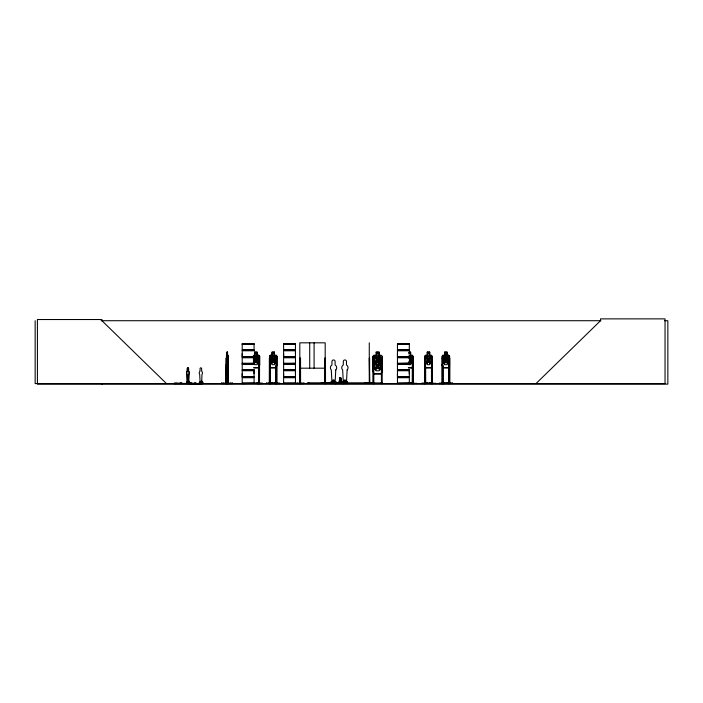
<?xml version="1.0" encoding="UTF-8"?>
<svg xmlns="http://www.w3.org/2000/svg" width="703" height="703" viewBox="0 0 703 703"><rect width="100%" height="100%" fill="white"/><g stroke="black" fill="none" stroke-linecap="round" stroke-linejoin="round"><path stroke-width="1.05" d="M242.21 376.553L242.21 370.727L254.073 370.727L254.064 376.553L242.21 376.553L242.219 373.636M254.073 356.606L242.21 356.606L242.219 353.688M254.064 373.636L254.064 370.727M283.608 376.553L283.608 370.727L295.471 370.727L295.462 376.553L283.608 376.553L283.617 373.636M283.608 356.606L283.608 350.779L295.471 350.779L295.462 356.606L283.608 356.606L283.617 353.688M295.462 373.636L295.462 370.727M295.462 353.688L295.462 350.779M397.45 376.553L397.45 370.727L409.322 370.727L409.304 376.553L397.45 376.553L397.467 373.636M409.322 356.606L397.45 356.606L397.467 353.688M409.304 373.636L409.304 370.727M364.681 383.469L374.198 383.469M364.681 383.117L374.198 383.082M188.527 382.643L188.791 374.488A2.118 1.283 -90 0 0 188.527 371.166L188.527 368.882A1.054 0.641 -90 0 0 187.886 367.818A1.054 0.641 -90 0 0 187.244 368.882L187.244 371.166A2.118 1.283 -90 0 0 186.972 374.488L187.244 382.643L188.624 382.643L188.896 374.488A2.118 1.283 -90 0 0 188.624 371.166L188.624 368.882A1.054 0.641 -90 0 0 187.991 367.818A1.054 0.641 -90 0 0 187.35 368.882L187.35 371.166A2.118 1.283 -90 0 0 187.077 374.488L187.35 382.643M201.647 382.643L201.981 374.488A2.118 1.617 -90 0 0 201.647 371.166L201.647 368.882A1.054 0.808 -90 0 0 200.838 367.818A1.054 0.808 -90 0 0 200.039 368.882L200.039 371.166A2.118 1.617 -90 0 0 199.705 374.488L200.118 382.643M340.111 383.522L340.357 377.511L340.533 379.515M188.879 381.87L189.01 381.43M188.439 381.421L189.01 381.799M227.869 367.818L228.176 364.708L227.965 367.818L226.454 367.818L226.287 364.69L226.586 367.818M221.427 383.117L232.57 383.117M230.689 383.601L230.786 383.073M188.896 381.87L187.973 381.676L188.791 381.386M188.624 381.799L189.037 381.536M340.155 379.515L340.314 377.511M201.664 381.87C199.88 381.474 202.64 381.14 201.515 381.87M200.838 381.615L201.805 381.799M201.673 381.799L200.882 381.615L201.805 381.43M201.19 381.799L201.506 381.799M227.851 362.194L227.552 364.69L226.99 364.69L226.99 355.331M242.219 363.627L254.082 363.407M283.696 383.539L303.986 383.539M345.27 380.622L344.496 380.622L345.147 380.631M409.366 363.398L397.336 363.521L409.401 363.425M188.351 381.421L188.202 381.386M339.321 383.522L340.234 377.511L342.071 383.522M226.296 383.601L226.463 355.226L228 355.217L228.211 356.316L228.211 364.699M225.891 383.601L225.891 382.678L226.533 382.678L226.533 383.601L226.586 355.226M339.294 382.52L340.199 377.511L338.741 383.522M227.614 355.217L227.851 383.601M227.561 356.491L226.99 356.377M295.752 383.117L295.778 383.601M304.012 383.117L304.048 383.601M338.82 383.522L340.155 377.511M412.169 367.818L413.065 364.708L412.23 367.818L408.373 367.818M276.833 364.69L276.024 367.713L270.409 367.713M276.077 367.818L276.982 364.708L276.982 356.333L276.121 355.226L270.374 355.226L269.592 356.342L269.662 364.708L270.409 367.818M425.543 367.818L424.709 364.708L425.482 367.818L431.396 367.818L432.169 364.69L432.108 356.377L431.273 355.331M431.396 367.818L432.248 364.708M448.742 367.818L449.595 364.708M258.739 367.818L259.662 364.708L259.662 356.333L258.713 355.226M333.609 380.341L333.521 381.008L333.433 380.341M333.266 380.622L333.793 380.428L333.609 380.903M344.681 380.472L344.795 380.903L344.611 380.42M266.305 383.539L266.393 383.073L266.402 383.601M272.281 383.117L272.333 383.601M427.503 383.539L427.591 383.073L427.609 383.601M444.964 383.117L445.017 383.601M254.574 383.117L254.627 383.601M377.458 359.031L377.704 359.418M382.3 364.708L381.228 367.818L373.899 367.818L372.942 364.708M382.195 370.771L381.158 373.785L373.978 373.785M372.3 383.539L372.282 382.81M408.61 362.563L409.462 360.613C410.499 365.507 413.267 364.145 409.946 359.954C413.188 355.929 410.403 354.558 409.418 359.224L408.61 357.388M409.304 363.398L397.467 363.627M174.775 383.583L174.265 383.434L188.307 383.434M176.181 383.1L175.794 383.434M187.824 383.592L187.921 382.221M189.836 383.32L189.836 382.221L188.299 382.221M270.435 355.226L269.592 356.342M425.605 355.331L424.858 356.386L424.849 383.601M442.134 383.601L442.117 356.342L442.908 355.226L448.778 355.226M442.257 383.601L442.266 356.386L442.978 355.226M202.262 383.592L189.186 383.601M191.146 383.592L191.216 383.1M191.761 383.1L191.278 383.434M200.443 382.221L200.478 383.443M202.886 383.443L202.859 382.221L201.541 382.221L201.541 383.1M203.035 383.583L174.159 383.592M397.45 383.346L397.467 377.722L409.322 377.722L409.322 383.346L397.423 383.574M201.339 381.799L201.823 381.641M373.978 355.331L373.047 356.386L373.047 370.771M372.942 362.423L373.934 361.307L376.061 361.307M373.047 362.458L373.978 361.412L381.158 361.412L382.195 362.449M332.431 383.574L331.825 383.583M335.902 383.179C337.106 383.662 334.716 383.689 335.902 383.179L335.911 381.527L335.533 382.854M342.563 383.372L342.141 383.557L342.51 381.527L342.879 382.854M343.09 383.583L343.811 383.548L343.073 383.073M242.201 383.592L254.082 383.355L254.064 377.722L242.21 377.722L242.184 383.372M283.617 363.627L295.48 363.398L295.462 357.774L283.608 357.774L283.608 363.389M535.985 383.601L600.52 320.717L600.52 318.872L665.047 318.872L665.047 383.601L35.15 383.601L35.15 320.717M272.184 355.331L270.963 356.377L270.963 362.194L272.184 364.69L274.46 364.69L275.681 362.194L275.681 356.377L274.46 355.331L274.478 352.106L272.035 352.106L272.035 355.226M174.511 383.601L174.256 383.1L182.499 383.32M188.43 383.601L187.929 383.32M376.167 361.412L374.602 362.449L374.602 368.275L376.167 370.771L379.075 370.771L380.639 368.275L380.639 362.449L379.075 361.412M191.77 383.443L191.278 383.32M200.61 383.601L200.944 383.443M272.228 383.539L266.358 383.469M421.782 383.539L427.556 383.469M439.19 383.539L444.911 383.539M334.681 383.601L335.287 383.592M347.22 383.372L347.642 383.548L341.069 383.073L341.113 383.601M346.966 383.601L347.264 381.527L346.895 382.854M101.127 320.717L600.854 320.717M664.555 320.717L667.85 320.717L667.85 384.128L37.417 384.128L37.417 319.531L101.953 319.531L101.953 320.717L166.479 383.601M242.201 343.758L254.082 343.758M283.599 343.758L295.48 343.758M397.441 343.758L409.331 343.758M242.201 343.96L254.082 343.978M283.599 343.96L295.48 343.978M397.441 343.978L409.331 343.987L409.304 349.602L397.45 349.602L397.45 343.987M242.219 344.329L254.064 344.329M283.617 344.329L295.462 344.329M397.467 344.329L409.304 344.329M242.122 350.015L254.152 350.015M283.52 350.015L295.559 350.015M397.371 350.015L409.401 350.015M242.122 350.375L254.152 350.375M283.52 350.375L295.559 350.375M397.371 350.375L409.401 350.375M254.073 350.779L242.21 350.779L242.21 356.606M409.322 350.779L397.45 350.779L397.45 356.606M227.587 367.801L227.57 352.106L226.876 352.106L226.893 355.331M254.565 352.106L257.14 352.106L257.14 355.226M427.204 352.106L429.753 352.106L429.674 355.331M444.691 352.212L447.082 352.212L447.02 355.331L448.268 356.377L448.268 362.194L447.02 364.69L444.691 364.69L443.444 362.194L443.444 356.377L444.691 355.331L444.674 352.106L447.17 352.106L447.099 355.226M227.552 352.212L226.893 352.212L227.016 367.818M254.644 352.212L257.061 352.212L257.061 355.331L258.317 356.377L258.317 362.194L257.061 364.69L254.706 364.69L253.449 362.194L253.449 356.377L254.706 355.331L254.644 352.212L254.565 355.226M274.46 352.212L272.114 352.212L272.114 355.331M376.167 352.212L379.075 352.212L379.075 355.331L380.639 356.377L380.639 362.194L379.075 364.69L376.167 364.69L374.602 362.194L374.602 356.377L376.167 355.331L376.061 352.106L379.181 352.106L379.181 355.226M429.674 352.212L427.283 352.212L427.283 355.331L426.036 356.377L426.036 362.194L427.283 364.69L429.612 364.69L430.86 362.194L430.86 356.377L429.612 355.331L429.612 352.212M408.636 352.73L410.086 352.73L410.086 353.776L408.636 353.776M253.3 355.331L258.774 355.226M408.988 355.331L412.213 355.226L413.065 356.333L413.056 383.601M227.86 355.226L228.176 356.333M258.678 355.331L259.662 356.333M276.051 355.226L276.982 356.333M408.988 356.377L410.49 356.377L410.49 362.194L408.988 362.194M412.995 356.333L412.143 355.226M448.681 355.331L449.656 356.333L448.716 355.226M242.122 357.01L254.152 357.01M283.52 357.01L295.559 357.01M397.371 357.01L409.401 357.01M242.122 357.37L254.152 357.37M283.52 357.37L295.559 357.37M397.371 357.37L409.401 357.37M254.073 357.774L242.21 357.774L242.21 363.389M409.322 357.774L397.45 357.774L397.45 363.389M226.454 358.24L225.971 358.24L225.935 383.601M258.625 358.24L259.512 358.24M275.954 358.24L276.833 358.24M299.821 358.24L300.533 358.24L300.576 383.601M369.268 358.24L369.655 383.601L369.602 358.24M372.88 358.24L373.741 358.24L373.838 383.601M376.061 358.187L379.181 358.187L379.181 361.307L381.202 361.307L382.3 362.405M382.195 358.24L381.342 358.24L381.439 383.601M424.726 358.24L425.614 358.24M442.134 358.24L443.022 358.24M226.99 362.194L227.552 362.194M242.219 363.24L254.064 363.24M283.617 363.24L295.462 363.24M397.467 363.24L409.304 363.24M254.082 363.934L242.201 363.908L242.219 369.55L254.073 369.55M409.331 363.926L397.441 363.908L397.467 369.55L409.322 369.55M242.219 364.277L254.064 364.277M283.617 364.277L295.462 364.277M397.467 364.277L409.304 364.277M259.662 364.708L258.678 367.713L253.845 367.713M269.662 364.708L270.347 367.818L276.147 367.818M408.988 364.69L410.49 364.69L411.703 362.194L411.703 356.377L410.49 355.331M226.471 367.713L228.009 367.801M381.158 367.713L373.978 367.713L373.047 364.69M408.39 367.713L412.178 367.713M425.543 367.713L431.334 367.713M253.809 367.818L258.801 367.818M442.89 367.818L448.804 367.818M299.821 368.187L325.181 368.187M242.122 369.963L254.152 369.963M283.52 369.963L295.559 369.963M397.371 369.963L409.401 369.963M242.122 370.323L254.152 370.323M283.52 370.323L295.559 370.323M397.371 370.323L409.401 370.323M242.122 376.957L254.152 376.957M283.52 376.957L295.559 376.957M397.371 376.957L409.401 376.957M242.122 377.318L254.152 377.318M283.52 377.318L295.559 377.318M397.371 377.318L409.401 377.318M202.025 381.254L201.181 381.254L201.181 383.1M333.521 382.59L334.584 382.59M343.829 382.59L344.883 382.59M200.039 382.643L201.735 382.643M227.456 382.678L228.106 382.678M259.592 382.678L258.537 382.678L258.546 383.601M270.304 382.678L269.258 382.678L269.267 383.601M275.866 382.678L276.912 382.678L276.912 383.601M299.742 382.678L300.612 382.678M324.681 382.678L325.551 382.678M369.172 382.678L369.699 382.678M373.838 382.678L372.783 382.678L372.783 383.601M412.23 382.678L413.276 382.678L413.267 383.601M425.702 382.678L424.638 382.678L424.647 383.601M443.11 382.678L442.046 382.678L442.055 383.601M449.858 382.678L448.804 382.678L448.813 383.601M180.144 382.924L181.541 382.924M194.415 382.924L195.821 382.924M226.146 382.942L227.851 382.942M253.572 382.942L258.739 382.942M270.093 382.942L276.086 382.942M373.838 382.942L381.237 382.942M408.408 382.942L412.45 382.942M425.491 382.942L431.598 382.942M442.899 382.942L449.006 382.942M256.692 383.601L256.692 383.073L262.324 383.073L262.307 383.601M266.358 383.117L272.333 383.073M273.845 383.601L273.845 383.073L279.794 383.073L279.776 383.601M304.048 383.073L283.634 383.179L295.462 383.188M321.245 383.073L329.522 383.073L329.549 383.513L321.28 383.117M382.3 383.073L382.432 383.539M397.476 383.179L409.295 383.179L397.467 383.188M410.165 383.601L410.165 383.073L416.264 383.539M427.609 383.073L421.87 383.073L421.888 383.601M429.48 383.601L429.48 383.073L435.315 383.539M445.017 383.073L439.278 383.073L439.296 383.601M452.67 383.117L452.618 383.601L452.67 383.117L446.888 383.073L446.888 383.601M410.183 383.073L416.211 383.469M429.498 383.073L435.262 383.469M446.906 383.073L452.67 383.469M297.483 383.539L297.395 383.073L297.378 383.601M262.412 383.539L256.797 383.539M279.873 383.539L273.95 383.539M416.211 383.117L416.158 383.601M232.579 383.539L221.41 383.539L221.436 383.073M435.262 383.117L435.21 383.601M372.942 370.789L373.908 373.891L381.228 373.891L382.3 370.789L382.3 356.333L381.202 355.226L373.934 355.226L372.942 356.342L372.88 383.601M442.952 367.818L442.117 364.708L443.013 367.713L448.742 367.713L449.516 364.69L449.516 356.377M341.034 380.516L340.586 377.511L342.001 383.522M340.612 377.511L341.702 383.522M340.498 377.511L340.99 383.522M232.649 383.548L232.552 383.073M223.308 383.601L223.211 383.073M449.595 356.333L449.656 383.601L449.771 358.24L448.892 358.24L448.909 383.601M449.463 382.678L449.437 383.601M449.226 382.678L449.199 383.601M449.085 364.576L449.085 383.601M444.753 352.212L444.753 355.331M443.022 365.639L443.101 383.601M442.899 382.678L442.899 383.601M442.82 358.24L442.82 383.601M442.679 382.678L442.679 383.601M442.442 382.678L442.477 383.601M432.442 383.601L432.442 382.678L431.396 382.678L431.405 383.601M432.345 383.601L432.363 358.24L431.484 358.24L431.501 383.601M432.169 383.601L432.187 356.333L431.308 355.226L425.5 355.226L424.709 356.342L424.779 383.601M432.029 382.678L432.055 383.601M431.818 382.678L431.791 383.601M431.677 365.639L431.598 383.601M427.345 352.212L427.345 355.331M425.614 365.639L425.693 383.601M425.412 358.24L425.491 383.601M425.271 382.678L425.306 383.601M413.179 383.601L413.188 358.24L412.318 358.24L412.239 383.601M412.916 356.377L412.916 364.69M412.846 382.678L412.872 383.601M412.52 366.694L412.661 383.601M410.64 355.226L410.64 352.106L408.961 352.106L410.561 352.212L410.561 355.331M382.3 383.601L382.3 382.678L381.237 382.678L381.237 383.601M382.195 356.377L382.195 383.601M374.198 383.073L374.198 383.601M373.882 383.601L373.882 382.81L307.273 382.81L307.273 383.601M373.644 382.678L373.644 383.601M372.985 382.678L372.985 383.601M369.277 342.827L369.268 383.601M364.681 383.073L364.69 383.601M345.621 382.854L345.621 380.077L344.162 380.077L344.162 382.854M345.024 383.073L345.024 383.601M343.451 383.073L343.451 383.601M342.66 383.073L342.66 383.601M342.176 382.81L342.176 383.601M341.79 383.073L341.878 383.601M340.577 382.81L340.577 383.601M338.978 382.81L338.855 383.601L338.846 383.073L331.148 383.179C329.971 383.689 332.352 383.662 331.148 383.179L331.148 381.527L331.517 382.854M338.222 383.601L338.125 383.073L338.09 383.601M337.273 383.073L337.273 383.601M336.86 383.073L336.904 383.601M336.491 383.073L336.491 383.601M335.7 383.073L335.7 383.601M335.612 383.073L335.612 383.601M334.259 382.854L334.259 380.077L332.8 380.077L332.8 382.854M325.524 383.601L325.471 358.24L324.76 358.24L324.707 383.601M325.234 382.678L325.234 383.601M325.181 383.601L325.181 342.827L299.821 342.827L299.768 383.601M325.05 358.24L324.997 383.601M314.083 342.827L314.083 368.187M309.715 342.827L309.715 368.187M308.872 382.81L308.872 383.601M300.243 358.24L300.199 383.601M300.111 358.24L300.058 383.601M295.471 343.987L295.462 349.602L283.608 349.602L283.608 343.987M295.471 383.346L295.471 377.722L283.608 377.722L283.608 383.346M276.894 356.377L276.833 383.601M276.631 365.639L276.631 382.546M276.701 382.678L276.701 383.601M276.305 382.678L276.27 383.601M276.165 358.24L276.086 383.601M275.954 365.639L275.875 383.601M274.39 352.212L274.39 355.331M270.304 383.601L270.224 358.24L269.346 358.24L269.346 383.601M270.014 364.576L270.093 383.601M269.908 382.678L269.882 383.601M269.741 356.386L269.741 364.69M269.662 382.678L269.688 383.601M269.548 358.24L269.477 383.601M259.6 356.333L259.495 383.601L259.469 382.678M259.319 358.24L259.179 383.601M258.959 382.678L258.932 383.601M258.818 358.24L258.739 383.601M258.625 366.694L258.651 383.601M254.073 343.987L254.064 349.602L242.21 349.602L242.21 343.987M228.071 356.333L227.983 383.601M227.702 365.639L227.719 383.601M227.631 382.678L227.587 383.601M227.473 352.106L227.456 355.331M227.544 365.639L227.526 383.601M226.129 367.748L226.146 383.601M202.675 382.221L202.675 383.1L199.503 383.1L199.503 382.221M201.919 381.254L202.025 383.1M201.735 382.221L201.735 383.32M200.627 383.1L200.627 382.221L199.318 382.221L199.318 383.32M196.893 383.32L186.682 383.1L186.682 382.221M189.687 382.221L189.687 383.1M189.169 383.1L189.169 381.254L188.466 381.254L188.589 383.1M189.054 381.254L189.054 383.1M188.061 383.1L188.061 382.221L186.532 382.221L186.532 383.32M101.953 383.601L101.953 384.128M335.77 369.936L335.111 382.168L331.948 382.168L331.289 369.936A3.172 3.172 0 0 1 331.948 364.954L331.948 361.527A1.582 1.582 0 0 1 333.53 359.945A1.582 1.582 0 0 1 335.111 361.527L335.111 364.954A3.172 3.172 0 0 1 335.77 369.936M347.133 369.936L346.474 382.168L343.301 382.168L342.651 369.936A3.172 3.172 0 0 1 343.301 364.954L343.301 361.527A1.582 1.582 0 0 1 344.892 359.945A1.582 1.582 0 0 1 346.474 361.527L346.474 364.954A3.172 3.172 0 0 1 347.133 369.936M275.365 363.53L274.583 363.627L273.239 360.613C272.052 365.604 269.486 364.057 272.72 359.927C269.548 355.964 272.193 354.549 273.203 359.224C274.188 354.558 277 355.929 273.731 359.954L275.365 363.53M430.711 363.53L429.911 363.627L428.54 360.613C427.336 365.586 424.7 364.084 428.013 359.927C424.77 355.946 427.477 354.558 428.505 359.224C429.498 354.576 432.38 355.903 429.041 359.954L430.711 363.53M448.119 363.53L447.319 363.627L445.948 360.613C444.744 365.586 442.108 364.084 445.421 359.927C442.178 355.946 444.885 354.558 445.913 359.224C446.906 354.576 449.788 355.903 446.449 359.954L448.119 363.53M258.001 363.53L257.193 363.627L255.813 360.613C254.811 365.481 251.788 364.189 255.277 359.927C251.99 355.929 254.732 354.567 255.769 359.224C256.771 354.584 259.688 355.894 256.314 359.954L258.001 363.53M380.349 363.53L379.348 363.627L377.634 360.577L376 363.539L374.927 363.644L376.966 359.927C372.854 355.727 376.369 354.716 377.581 359.224C378.759 354.734 382.485 355.683 378.258 359.954L380.349 363.53M380.349 369.611L379.286 369.62L377.634 366.694C376.457 371.412 372.608 370.472 376.966 366.008C372.854 361.799 376.369 360.797 377.581 365.296C378.759 360.815 382.494 361.764 378.258 366.026L380.349 369.611M346.342 383.179C345.147 383.689 347.537 383.662 346.342 383.179M256.639 352.73L255.127 352.73L255.127 353.776L256.639 353.776L256.639 352.73M274.056 352.73L272.588 352.73L272.588 353.776L274.056 353.776L274.056 352.73M378.557 352.73L376.685 352.73L376.685 353.776L378.557 353.776L378.557 352.73M429.199 352.73L427.696 352.73L427.696 353.776L429.199 353.776L429.199 352.73M446.607 352.73L445.113 352.73L445.113 353.776L446.607 353.776L446.607 352.73M257.061 356.377L254.706 356.377L254.706 362.194L257.061 362.194L257.061 356.377M274.46 356.377L272.184 356.377L272.184 362.194L274.46 362.194L274.46 356.377M379.075 356.377L376.167 356.377L376.167 362.194L379.075 362.194L379.075 356.377M429.612 356.377L427.283 356.377L427.283 362.194L429.612 362.194L429.612 356.377M447.02 356.377L444.691 356.377L444.691 362.194L447.02 362.194L447.02 356.377M378.557 358.811L376.685 358.811L376.685 359.848L378.557 359.848L378.557 358.811M379.075 362.449L376.167 362.449L376.167 368.275L379.075 368.275L379.075 362.449M295.48 363.636L283.599 363.636L295.471 363.715M295.48 363.926L283.599 363.934L283.617 369.55L295.471 369.55L295.471 363.934M254.047 383.179L242.236 383.179L254.064 383.188M344.294 383.601L344.294 383.073L344.259 383.601M334.944 383.601L334.944 383.073L334.892 383.601"/></g></svg>
